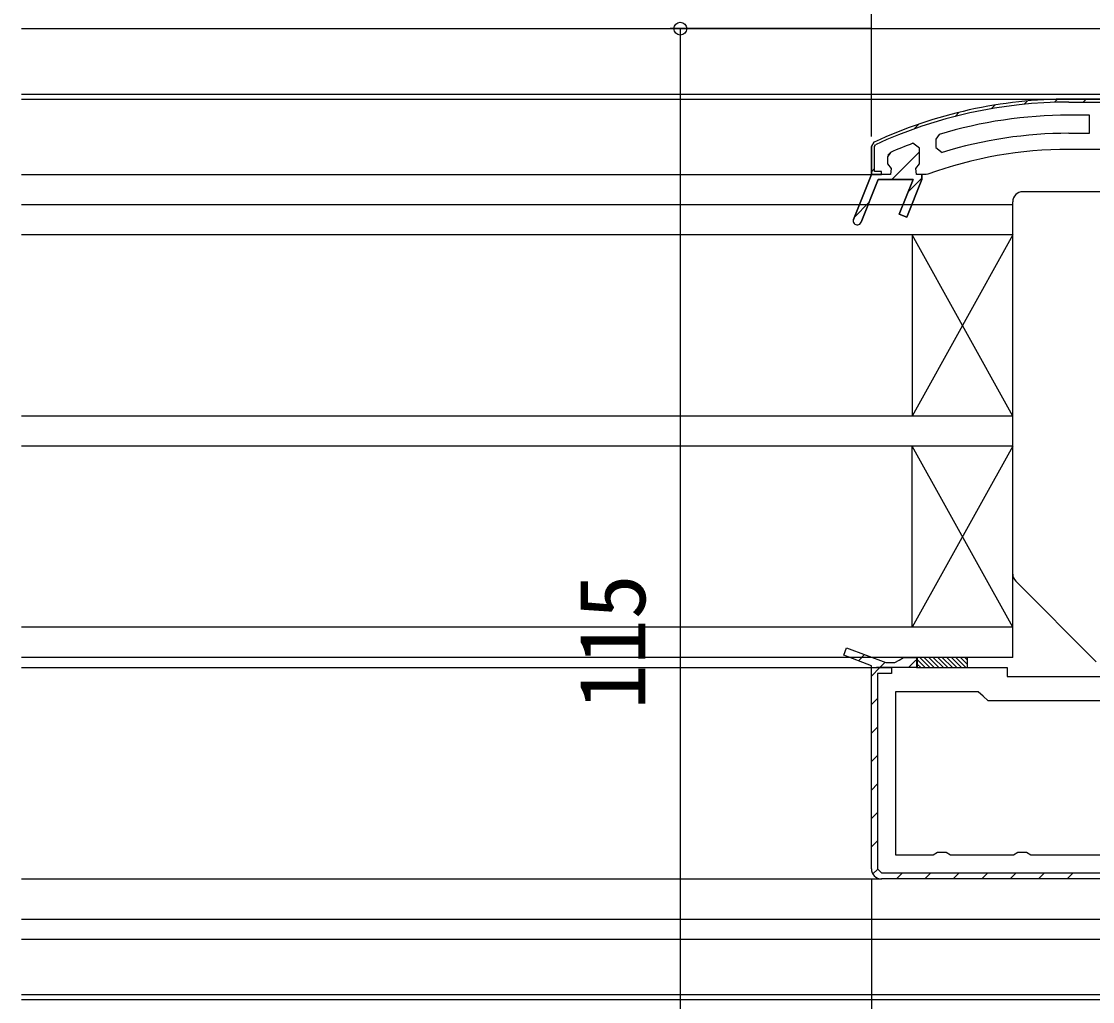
# Model space of a CAD drawing. Units: millimetres, scale not verified. Extents: x -525 to 525, y -783 to 779.
# Drawn here: x -128 to -21.5, y -472.8 to -375.4 of the extents above; entities that cross this region are included whole.
import ezdxf
from ezdxf.enums import TextEntityAlignment as Align

# ---------------------------------------------------------------- set-up
doc = ezdxf.new("R2010")
doc.units = ezdxf.units.MM
doc.header["$LTSCALE"] = 4
for name, color, linetype in [('0-3_YKK_11', 7, 'Continuous'), ('0-4_YKK_12', 2, 'Continuous'), ('0-5_YKK_13', 4, 'Continuous'), ('0-7_YKK_D', 6, 'Continuous')]:
    doc.layers.add(name, color=color, linetype=linetype)
doc.styles.add('ＭＳ ゴシック', font='')
doc.styles.get('ＭＳ ゴシック').set_extended_font_data('MS Gothic')

msp = doc.modelspace()

# ---------------------------------------------------------------- linework, layer by layer
at = {"layer": '0-3_YKK_11'}
for p, q in [((-28.325, -383.593), (-27.993, -383.26)), ((-25.302, -383.398), (-24.993, -383.089)), ((-22.451, -383.376), (-22.151, -383.076)), ((-35.187, -384.798), (-34.775, -384.386)), ((-31.593, -384.032), (-31.228, -383.667)), ((-39.262, -386.044), (-38.773, -385.555)), ((-41.877, -388.659), (-41.574, -388.356)), ((-41.465, -391.076), (-38.707, -388.317)), ((-43.507, -390.289), (-43.207, -389.989)), ((-39.851, -392.29), (-38.507, -390.946)), ((-45.187, -394.797), (-43.757, -393.367)), ((-44.802, -438.897), (-44.182, -438.276)), ((-43.507, -440.43), (-42.653, -439.576)), ((-39.007, -439.576), (-43.007, -439.576)), ((-42.653, -439.576), (-42.129, -439.052)), ((-39.824, -439.576), (-39.074, -438.826)), ((-43.507, -443.259), (-42.907, -442.659)), ((-43.507, -446.087), (-42.907, -445.487)), ((-43.507, -448.916), (-42.907, -448.316)), ((-43.507, -451.744), (-42.907, -451.144)), ((-43.507, -454.572), (-42.907, -453.972)), ((-43.507, -457.401), (-42.907, -456.801)), ((-43.366, -460.088), (-42.904, -459.626)), ((-41.025, -460.576), (-40.425, -459.976)), ((-38.197, -460.576), (-37.597, -459.976)), ((-35.368, -460.576), (-34.768, -459.976)), ((-32.54, -460.576), (-31.94, -459.976)), ((-29.711, -460.576), (-29.111, -459.976)), ((-26.883, -460.576), (-26.283, -459.976)), ((-24.055, -460.576), (-23.455, -459.976))]:
    msp.add_line(p, q, dxfattribs=at)
for points in [[(-18.407, -385.176), (-18.807, -385.376), (-20.207, -385.376), (-20.207, -384.969), (-19.944, -384.672), (-19.507, -384.176), (-19.507, -383.076), (-23.874, -383.076)], [(-23.874, -383.076), (-19.507, -383.076), (-19.507, -384.176), (-19.944, -384.672), (-20.207, -384.969), (-20.207, -385.376), (-18.807, -385.376), (-18.407, -385.176)], [(-23.874, -383.376), (-19.807, -383.376), (-19.807, -384.176), (-19.982, -384.374)], [(-23.874, -386.476), (-21.807, -386.476), (-21.807, -384.676), (-23.874, -384.676)], [(-16.99, -384.989), (-13.007, -388.1), (-13.007, -389.576), (-14.108, -389.576), (-14.607, -389.1), (-14.799, -388.731), (-17.045, -386.976), (-20.207, -386.976), (-20.207, -388.076), (-23.874, -388.076)], [(-44.535, -395.323), (-42.845, -391.076), (-39.368, -391.076), (-40.741, -394.528), (-39.998, -394.823), (-38.507, -391.076), (-38.507, -390.576), (-39.007, -390.576), (-39.082, -389.985), (-38.707, -389.501), (-38.707, -389.476), (-38.707, -387.94), (-39.381, -387.472)], [(-41.606, -388.37), (-41.907, -388.829), (-41.907, -389.501), (-41.532, -389.985), (-41.607, -390.576), (-43.507, -390.576), (-42.507, -390.576), (-42.507, -390.276), (-43.207, -390.276), (-43.207, -387.794), (-43.091, -387.612)], [(-36.752, -386.584), (-37.107, -387.063), (-37.107, -387.899), (-36.459, -388.377)], [(-37.889, -390.545), (-38.06, -390.576), (-38.507, -390.576), (-38.507, -391.076), (-39.998, -394.823), (-40.741, -394.528), (-39.368, -391.076), (-42.845, -391.076), (-44.535, -395.323)], [(-43.507, -459.576), (-43.507, -439.386), (-46.249, -438.35), (-45.966, -437.601), (-42.068, -439.076), (-41.173, -439.076), (-40.74, -438.826), (-40.307, -438.576), (-39.007, -438.576), (-39.007, -439.576), (-30.007, -439.576), (-30.007, -440.476), (-19.507, -440.476), (-19.507, -399.976)], [(-1.507, -402.576), (-1.507, -443.576), (-4.007, -443.576), (-4.007, -440.576), (-8.207, -440.576), (-8.207, -458.176), (-4.007, -458.176), (-4.007, -456.576), (-1.507, -456.576), (-1.507, -460.576), (-42.507, -460.576)], [(-43.007, -439.576), (-41.507, -439.576), (-41.507, -440.176), (-42.907, -440.176), (-42.907, -459.576), (-42.507, -459.976)], [(-20.007, -442.876), (-31.912, -442.876), (-32.41, -442.426), (-32.907, -441.976), (-41.107, -441.976), (-41.107, -458.176), (-37.373, -458.176), (-36.94, -457.926), (-36.074, -457.926), (-35.641, -458.176), (-29.373, -458.176), (-28.94, -457.926), (-28.074, -457.926), (-27.641, -458.176), (-15.373, -458.176), (-14.94, -457.926), (-14.074, -457.926), (-13.641, -458.176), (-10.607, -458.176)], [(-42.507, -459.976), (-2.107, -459.976), (-2.107, -456.576), (-2.007, -456.576)]]:
    msp.add_lwpolyline(points, dxfattribs=at)
msp.add_lwpolyline([(-43.217, -387.34), (-43.507, -387.794), (-43.507, -390.576), (-45.278, -395.028), (-43.507, -390.576), (-43.507, -387.794)], close=True, dxfattribs=at)
for centre, radius, start, end in [((-23.874, -429.076), 46, 90.00001, 114.86598), ((-23.874, -429.076), 46, 90.00001, 114.86598), ((-23.874, -429.076), 45.7, 90.00001, 114.86598), ((-23.874, -429.076), 44.4, 89.99999, 106.86019), ((-23.874, -429.076), 42.6, 89.99999, 107.18277), ((-23.874, -429.075), 44.4, 110.44221, 113.53922), ((-23.874, -429.076), 41, 89.99999, 109.98888), ((-44.907, -395.176), 0.4, 158.30059, 338.30061), ((-44.907, -395.176), 0.4, 158.30059, 338.30061), ((-42.507, -459.576), 1, 180.00001, 269.99999)]:
    msp.add_arc(centre, radius, start, end, dxfattribs=at)
at = {"layer": '0-4_YKK_12'}
for p, q in [((-128.007, -376.076), (34.442, -376.076)), ((-128.007, -382.576), (-19.007, -382.576)), ((-128.007, -383.076), (-23.874, -383.076)), ((-128.007, -390.576), (-43.507, -390.576)), ((-29.454, -393.575), (-128.007, -393.575)), ((-29.454, -438.576), (-29.454, -393.575)), ((-29.454, -396.576), (-128.007, -396.576)), ((-39.454, -396.576), (-39.454, -414.576)), ((-29.454, -396.576), (-39.454, -414.576)), ((-29.454, -414.576), (-39.454, -396.576)), ((-29.454, -414.576), (-128.007, -414.576)), ((-29.454, -417.576), (-128.007, -417.576)), ((-39.454, -435.571), (-39.454, -417.576)), ((-29.454, -435.57), (-39.454, -417.576)), ((-29.454, -417.576), (-39.454, -435.571)), ((-29.454, -435.57), (-128.007, -435.573)), ((-29.454, -438.576), (-128.007, -438.576)), ((-128.007, -439.576), (-43.007, -439.576)), ((-128.007, -460.576), (-42.454, -460.576)), ((-128.007, -464.576), (-7.954, -464.576)), ((-128.007, -466.576), (-13.007, -466.576)), ((-128.007, -472.076), (-13.007, -472.076)), ((-128.007, -472.576), (-13.007, -472.576))]:
    msp.add_line(p, q, dxfattribs=at)
at = {"layer": '0-5_YKK_13'}
for p, q in [((-20.454, -392.28), (-28.454, -392.28)), ((-29.454, -430.28), (-29.454, -393.28)), ((-29.161, -430.987), (-21.161, -438.987)), ((-38.7, -438.576), (-37.7, -439.576)), ((-38.251, -438.576), (-37.251, -439.576)), ((-37.802, -438.576), (-36.802, -439.576)), ((-37.353, -438.576), (-36.353, -439.576)), ((-36.904, -438.576), (-35.904, -439.576)), ((-36.455, -438.576), (-35.455, -439.576)), ((-36.006, -438.576), (-35.006, -439.576)), ((-35.557, -438.576), (-34.557, -439.576)), ((-35.108, -438.576), (-34.108, -439.576)), ((-34.659, -438.576), (-33.954, -439.281)), ((-34.21, -438.576), (-33.954, -438.832)), ((-38.954, -438.771), (-38.149, -439.576)), ((-38.954, -439.22), (-38.598, -439.576))]:
    msp.add_line(p, q, dxfattribs=at)
msp.add_lwpolyline([(-38.954, -438.576), (-38.954, -439.576), (-33.954, -439.576), (-33.954, -438.576)], close=True, dxfattribs=at)
for centre, start, end in [((-28.454, -393.28), 90, 180), ((-28.454, -430.28), 180, 225)]:
    msp.add_arc(centre, 1, start, end, dxfattribs=at)
at = {"layer": '0-7_YKK_D'}
for p, q in [((-43.507, -386.794), (-43.507, -265.076)), ((-43.507, -376.076), (-63.507, -376.076)), ((-62.507, -376.076), (-62.507, -491.076)), ((-43.507, -460.576), (-43.507, -705.888))]:
    msp.add_line(p, q, dxfattribs=at)
msp.add_circle((-62.507, -376.076), 0.637, dxfattribs=at)

# ---------------------------------------------------------------- texts
at = {"layer": '0-7_YKK_D', "style": 'ＭＳ ゴシック'}
msp.add_text('115', height=6.598, rotation=90, dxfattribs=at).set_placement((-64.007, -443.752), align=Align.BOTTOM_LEFT)

doc.saveas('drawing.dxf')
